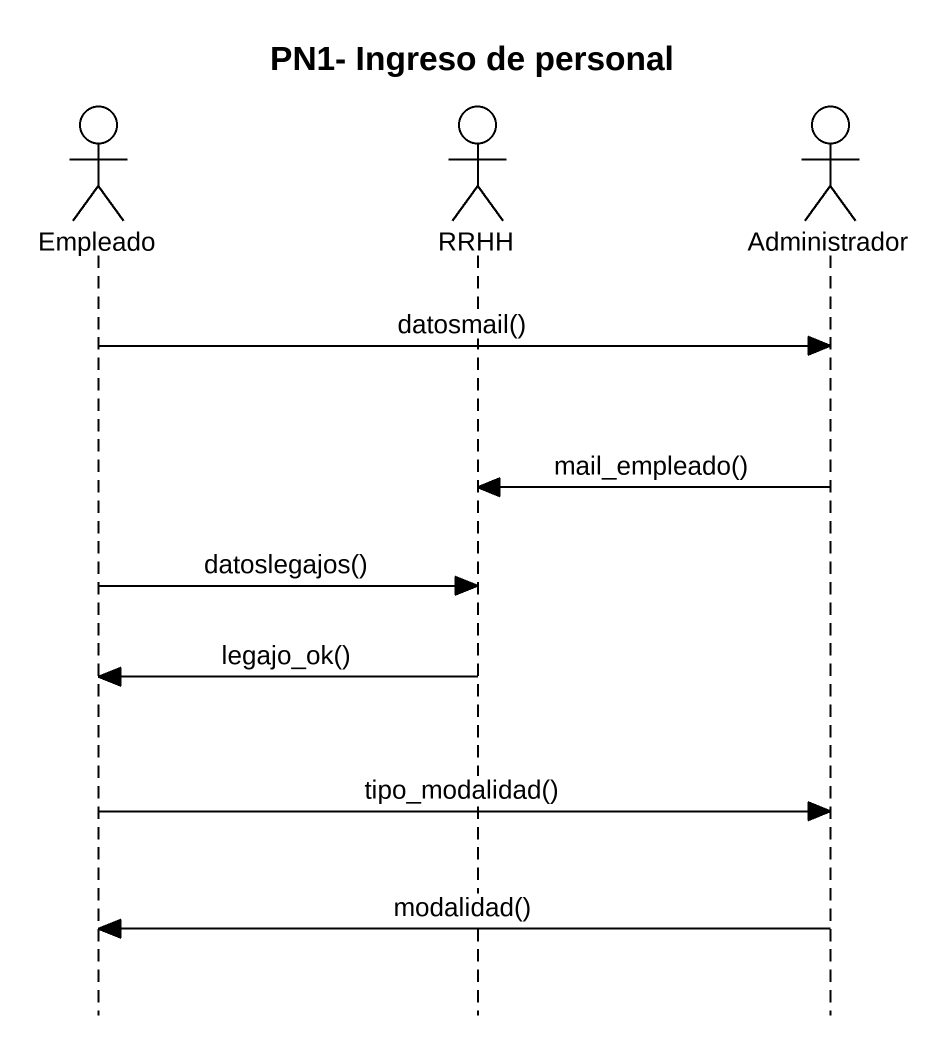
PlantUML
@startuml
title PN1- Ingreso de personal
hide footbox
actor Empleado
actor RRHH
actor Administrador

Empleado -> Administrador : datosmail()
Administrador -> RRHH : mail_empleado()
Empleado -> RRHH : datoslegajos()
RRHH -> Empleado : legajo_ok()
Empleado -> Administrador : tipo_modalidad()
Administrador -> Empleado : modalidad()
@enduml
